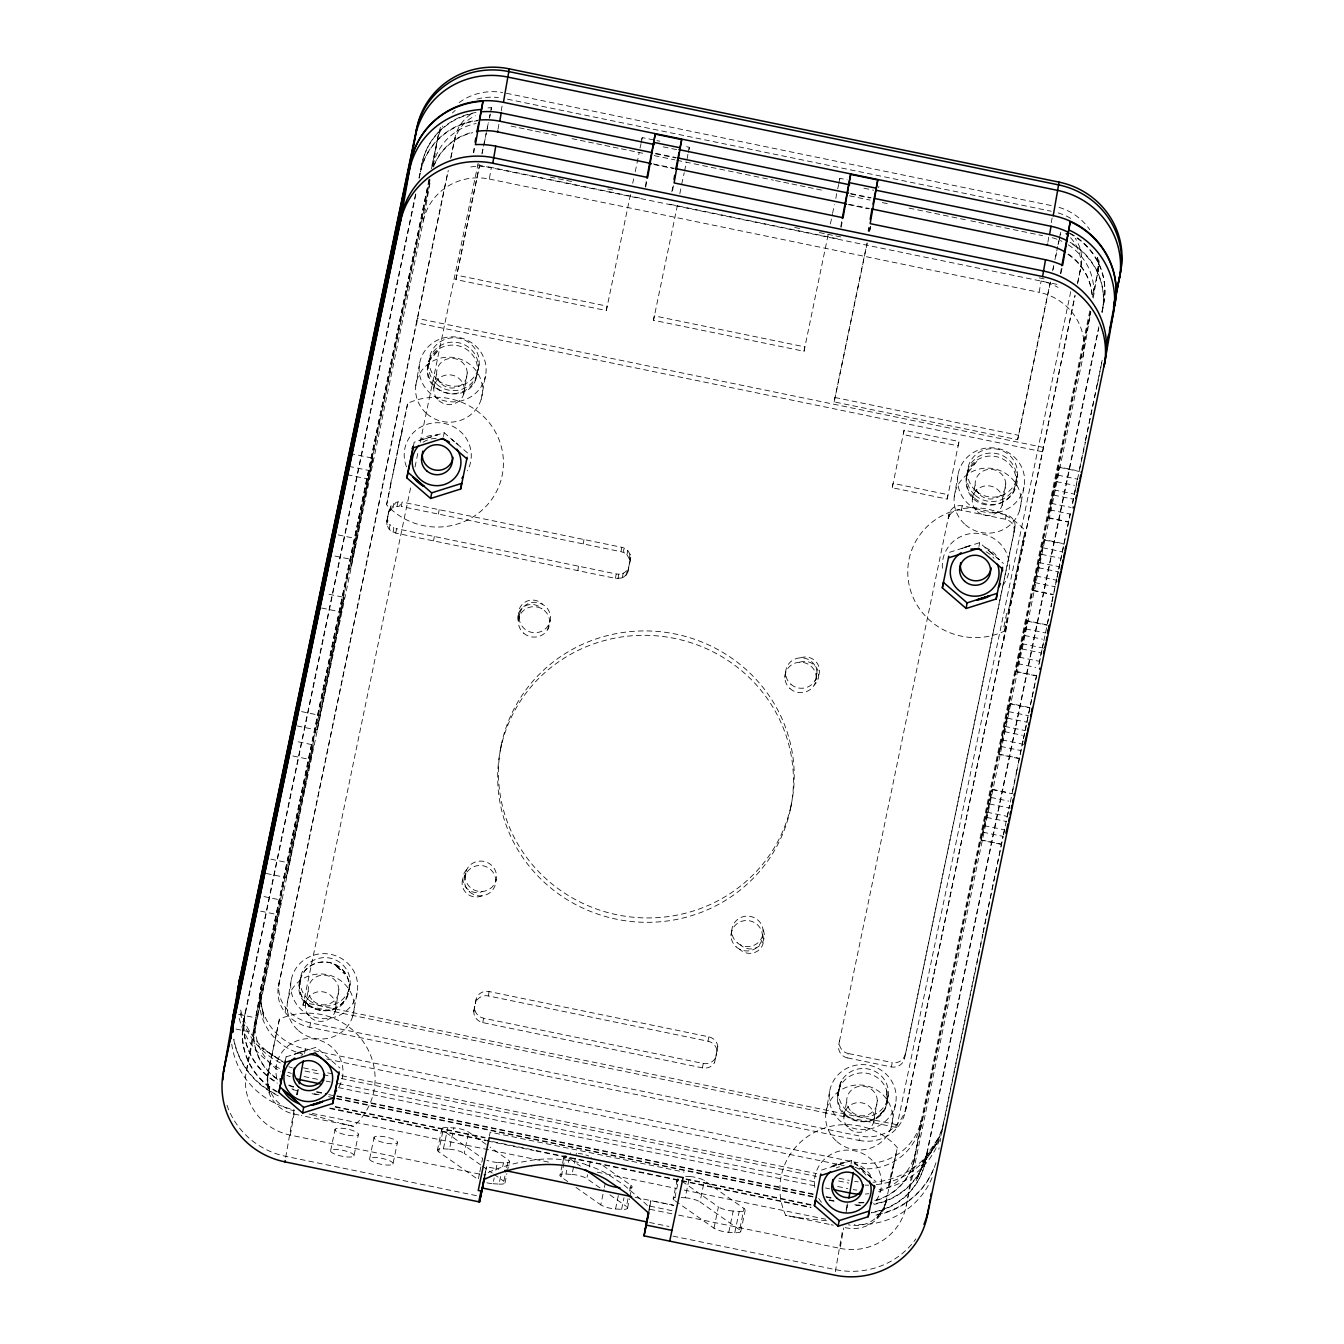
<?xml version="1.0" encoding="UTF-8"?>
<svg xmlns="http://www.w3.org/2000/svg" width="1344" height="1344" viewBox="0 0 1344 1344"><rect width="100%" height="100%" fill="white"/><g stroke="black" fill="none" stroke-linecap="round" stroke-linejoin="round"><path stroke-width="0.75" stroke-dasharray="5 3.75" d="M816.228 678.233L816.749 670.505M1001.28 844.385L981.137 840.235L992.326 789.247L991.654 792.842M1019.122 758.604L998.995 754.454L1004.489 727.591L1010.184 703.466L1030.31 707.683M1036.342 675.914L1016.215 671.765L1021.692 644.885L1027.404 620.777L1047.53 624.994M1037.316 569.722L1033.099 590.688L1044.288 539.616L1060.752 543.094M1052.436 497.078L1048.219 518.028L1059.408 466.973L1075.872 470.434M564.211 1155.487L563.791 1158.713L564.211 1155.874M677.443 1178.822L677.023 1182.048L677.426 1179.192M299.729 981.12C291.463 1012.738 343.879 1023.54 348.701 991.217M428.131 364.291C419.866 395.892 472.214 406.711 477.086 374.422A24.998 24.209 9.9 0 0 444.679 346.265A24.998 24.209 9.9 0 0 436.061 387.324A24.998 24.209 9.9 0 0 477.086 374.422M784.879 677.83L785.938 669.866M966.638 475.255C961.027 516.331 1019.844 513.962 1017.391 474.919L1016.618 479.304M731.035 935.827L732.11 928.183M519.456 614.326L518.381 621.802A14.011 13.574 9.9 0 1 541.951 608.798M1010.184 703.534L1009.512 707.062M1027.387 620.844L1026.715 624.355M838.538 1090.723C828.744 1126.709 887.208 1134.47 887.662 1097.611L886.603 1104.348L888.367 1094.738M335.21 1011.326L338.856 989.806M463.613 394.498L467.258 372.977M873.684 1122.274L877.33 1100.753M1002.12 505.462L1005.766 483.941M287.347 1002.691L291.362 979.39M415.733 385.862L419.765 362.561M762.233 938.179L762.871 934.517M825.821 1113.655L829.836 1090.354M954.24 496.826L958.272 473.542M277.183 1092.067A67.284 65.167 9.9 0 1 243.634 1021.658L245.162 1012.939A67.284 65.167 9.9 0 0 277.267 1082.558M479.388 1174.068L290.321 1135.109A56.062 54.314 9.9 0 1 246.473 1070.614L254.621 1023.91L430.298 179.878M429.038 179.642L261.509 984.446L254.705 1023.456A56.062 54.314 9.9 0 0 277.553 1079.014M236.04 1029.067L253.999 1032.763L281.131 900.11L261.156 895.994M253.999 1032.763L281.131 900.11M266.33 873.482L286.306 877.598L313.421 744.946L295.445 741.25M286.306 877.598L313.421 744.946M297.058 725.928L317.016 730.044L344.131 597.391L326.172 593.695M317.016 730.044L344.131 597.391M476.028 112.459A67.284 65.167 9.9 0 0 422.033 163.212L420.504 171.914A67.284 65.167 9.9 0 1 477.49 120.758M279.334 981.473A33.264 32.222 9.9 0 0 285.852 1007.933A42.118 40.79 9.9 0 0 310.531 1022.885L859.807 1136.066L859.034 1140.451L309.758 1027.27A42.118 40.79 9.9 0 1 285.079 1012.318A33.264 32.222 9.9 0 1 278.561 985.858L447.888 171.646M372.859 458.203L350.465 569.218L372.859 458.203L350.902 453.667M298.872 1115.05L294.034 1114.058A33.617 32.575 9.9 0 1 267.725 1075.368L268.296 1072.075M285.079 1012.318L285.852 1007.933M246.473 1070.614L423.343 220.886L430.483 180.029M432.835 166.505L438.379 134.702A56.062 54.314 9.9 0 1 441.319 125.227M286.104 1056.888L316.159 1047.262L339.914 1067.976M299.494 984.245L300.266 979.843M386.803 521.758L387.593 517.255M386.753 522.598L389.122 509.93M303.005 1005.194L303.492 1002.439L897.221 1124.794L896.734 1127.532L303.005 1005.194L411.23 484.798M621.398 578.021L615.703 578.407L395.724 533.081L390.415 530.376A10.315 9.996 9.9 0 1 389.256 529.217A10.315 9.996 9.9 0 1 388.332 527.873L387.089 524.966L387.542 518.935M451.046 157.214L454.944 137.777A39.295 38.052 9.9 0 1 470.383 114.626M389.995 510.569L390.768 506.184L392.532 504.319L391.81 508.654L388.802 512.786L390.768 506.184M389.256 529.217L390.029 524.815A10.315 9.996 9.9 0 1 389.105 523.488L387.862 520.582M393.07 507.78L393.826 503.395M397.085 506.335C398.294 494.794 403.654 507.696 397.135 506.335C393.96 509.006 393.338 501.85 397.807 501.95M393.07 532.174L393.826 527.789L391.289 526.092A10.315 9.996 9.9 0 1 390.029 524.815M285.701 1157.402L294.034 1109.674A78.49 76.037 9.9 0 1 231.756 1044.204M296.654 1094.638L297.494 1089.9M296.974 1094.923L297.78 1090.32A67.284 65.167 9.9 0 1 291.9 1088.842M290.321 1135.109L294.605 1110.782A30.24 7.678 11.8 0 1 295.798 1110.95M297.444 1094.234L298.469 1088.405M304.584 1053.394L305.357 1048.925A56.062 54.314 9.9 0 1 261.509 984.446M395.758 533.098L396.53 528.696L393.725 527.738M309.758 1027.27L310.531 1022.885M401.302 506.436L402.074 502.051L621.684 547.294M413.482 445.99L414.137 442.21L444.175 432.701L467.947 453.281M473.29 152.494L474.012 148.361M630.454 194.645L606.329 310.548L455.868 279.535L479.489 165.329M491.047 109.284L491.333 107.638A39.295 38.052 9.9 0 0 485.234 108.36M491.215 109.267L491.467 107.789L490.375 113.03M443.52 436.498L444.175 432.701M423.343 220.886A56.062 54.314 9.9 0 1 489.317 179.038L491.35 167.446L643.222 198.744M498.002 129.293L498.91 124.135M501.194 110.981L502.303 104.664M349.322 988.26L350.095 983.858M433.558 540.876L434.33 536.491M438.413 514.08L439.186 509.695M478.346 368.39L479.119 363.989M500.606 748.944L501.362 744.559M473.861 1011.158L476.146 999.432A10.433 10.097 9.9 0 1 480.866 992.914A11.39 11.038 9.9 0 1 489.098 991.553L708.775 1036.829A11.39 11.038 9.9 0 1 717.763 1045.968A2.873 2.789 9.9 0 1 717.746 1046.959L714.588 1062.6A11.34 10.987 9.9 0 1 702.475 1067.875L482.798 1022.599A11.222 10.87 9.9 0 1 473.794 1011.73A3.175 3.074 9.9 0 1 473.861 1011.158L474.029 1010.201M473.794 1011.73L474.617 1006.774A3.175 3.074 9.9 0 0 474.566 1007.345A11.222 10.87 9.9 0 0 483.554 1018.214L703.231 1063.474A11.34 10.987 9.9 0 0 715.344 1058.215M476.146 999.432L475.39 1003.834A10.399 10.08 9.9 0 1 480.094 997.298A11.39 11.038 9.9 0 1 488.342 995.938L708.019 1041.214A11.39 11.038 9.9 0 1 717.007 1050.353A2.873 2.789 9.9 0 1 716.99 1051.361L714.706 1062.281M606.329 310.548L607.102 306.146L456.641 275.15M482.798 1022.599L483.554 1018.214M488.342 995.938L489.098 991.553M641.861 139.49L642.197 137.575L653.99 139.994M577.802 570.595L578.558 566.21M645.389 186.346L646.464 180.146M583.212 543.917L583.985 539.532M484.294 1179.326L485.268 1173.816L491.635 1170.977A164.892 159.701 9.9 0 1 522.094 1161.955L532.762 1160.09A118.087 114.374 9.9 0 1 585.497 1164.391M485.453 1172.539L486.461 1166.71L498.708 1169.23M671.849 191.806L672.941 185.606M653.503 320.258L654.276 315.874L804.787 346.886L804.014 351.271L653.503 320.258L677.628 204.355M688.985 149.486L689.371 147.286L683.474 146.076M615.434 578.357L616.207 573.972L396.446 528.679M621.751 547.31L620.978 551.695L401.453 506.47M618.038 578.592L618.794 574.207L622.171 573.619M629.748 559.726L627.564 555.643A9.862 9.542 9.9 0 0 626.338 554.383C621.919 553.308 623.263 545.294 627.11 549.982A9.862 9.542 9.9 0 1 628.27 551.174L630.504 555.341M622.39 577.651L623.162 573.25M626.926 554.921L627.698 550.536M626.959 574.039L625.934 575.198L627.732 569.638M629.294 558.482L630.05 554.098M627.379 573.384L628.824 566.546M629.546 563.758L630.689 556.147M629.95 561.842L630.739 557.273M671.916 1213.8L649.387 1209.163L650.866 1200.662L673.394 1205.299M648.732 1213.212L649.69 1207.685L644.851 1203.031L623.969 1184.988L607.354 1173.95A105.89 102.564 9.9 0 0 598.718 1169.616L595.98 1168.44A130.099 126.017 9.9 0 0 588.017 1165.433L585.43 1164.576M839.63 179.676L839.866 178.315L847.174 179.81M840.806 226.615L841.882 220.416M702.475 1067.875L703.231 1063.474M708.019 1041.214L708.775 1036.829M716.99 1051.361L717.763 1045.968M1050.302 282.677L1017.626 439.69L834.154 401.873L867.098 242.894M868.14 231.134L868.829 227.203M878.64 187.723L878.875 186.346M790.541 808.685A148.025 143.371 9.9 0 0 598.399 642.314A148.025 143.371 9.9 0 0 547.781 885.444A148.025 143.371 9.9 0 0 790.541 808.685L791.314 804.3A148.025 143.371 9.9 0 0 599.155 637.93A148.025 143.371 9.9 0 0 548.554 881.059A148.025 143.371 9.9 0 0 791.314 804.3M892.265 487.754L893.021 483.353L947.94 494.676L947.167 499.061L892.265 487.754L904.092 430.198L959.011 441.504L958.238 445.889L903.319 434.582L904.092 430.198M847.442 1057.946A11.29 10.937 9.9 0 1 838.79 1044.859L839.496 1040.458A11.29 10.937 9.9 0 0 848.215 1053.562L847.459 1057.879L891.425 1066.951A11.256 10.903 9.9 0 0 904.512 1058.4M821.587 1170.053L851.642 1160.443L875.398 1181.141M949.032 514.198L948.276 518.582A11.206 10.853 9.9 0 1 961.464 510.216L1005.43 519.271A11.172 10.819 9.9 0 1 1014.098 532.14L904.579 1058.417L1014.888 527.755A11.172 10.819 9.9 0 0 1006.202 514.853L962.22 505.814A11.206 10.853 9.9 0 0 949.049 514.198L838.723 1044.842M949.57 552.317L979.625 542.69L1003.38 563.405M961.447 510.216L962.22 505.814M850.987 1164.223L851.642 1160.443M835.33 1271.726L842.822 1228.802M846.182 1209.516L847.006 1204.778M846.048 1212.322L847.577 1203.619M678.653 1215.127L840.118 1248.391L843.679 1227.962M847.241 1207.534L847.762 1204.61M854.801 1164.274L855.154 1162.224A56.062 54.314 9.9 0 0 921.144 1120.358L914.323 1159.368A56.062 54.314 9.9 0 1 874.81 1200.478M978.97 546.487L979.625 542.69M891.425 1066.951L892.198 1062.55L848.215 1053.494M840.118 1248.391A56.062 54.314 9.9 0 0 906.091 1206.542L1082.978 356.815A56.062 54.314 9.9 0 0 1039.13 292.32L1041.096 281.03A56.062 54.314 9.9 0 1 1058.03 287.414M1047.9 242.071L1048.79 236.914A56.062 54.314 9.9 0 1 1061.878 241.282M1051.277 222.701L1052.1 217.963M1017.626 439.69L1050.286 282.022M845.141 1227.626L846.266 1227.845A33.634 32.575 9.9 0 0 885.864 1202.746L886.351 1199.873A33.029 31.87 78.5 0 1 848.45 1224.787M1005.43 519.271L1006.202 514.886M859.068 1140.35A39.211 37.985 9.9 0 0 905.402 1111.37L1075.032 295.21M1014.132 532.157L1014.888 527.755M1060.433 273.655L1061.474 267.742M906.091 1206.542L914.239 1159.838L1090.774 311.674M1077.787 282.677L1080.912 267.019A39.816 38.573 9.9 0 0 1075.183 238.174M871.248 1212.842A67.284 65.167 9.9 0 0 925.226 1162.106L926.755 1153.387A67.284 65.167 9.9 0 1 874.406 1203.838M938.834 1149.338L939.103 1147.759M940.212 1141.442L940.766 1138.284M941.875 1131.967L942.497 1128.322M943.286 1123.87L949.956 1091.513M1082.978 356.815L1090.774 312.06M1093.226 298.032L1098.014 270.631A56.062 54.314 9.9 0 0 1099.106 260.77M1097.695 272.462L1098.014 270.631L1092.487 297.192M1070.076 233.251A67.284 65.167 9.9 0 1 1103.626 303.66L1102.097 312.362A67.284 65.167 9.9 0 0 1071.235 243.482M352.783 1016.165L357.067 992.93A33.55 32.491 9.9 0 0 313.522 955.231A33.55 32.491 9.9 0 0 302.064 1010.335A33.55 32.491 9.9 0 0 357.067 992.93M481.169 399.353L485.47 376.102A33.55 32.491 9.9 0 0 441.924 338.402A33.55 32.491 9.9 0 0 430.45 393.506A33.55 32.491 9.9 0 0 485.47 376.102M891.24 1127.129L895.541 1103.894A33.55 32.491 9.9 0 0 851.995 1066.195A33.55 32.491 9.9 0 0 840.521 1121.282A33.55 32.491 9.9 0 0 895.541 1103.894M1019.676 510.317L1023.977 487.082A33.55 32.491 9.9 0 0 980.431 449.366A33.55 32.491 9.9 0 0 968.957 504.47A33.55 32.491 9.9 0 0 1023.977 487.082M305.39 1005.178L308.23 990.242M433.793 388.349L436.632 373.414M843.864 1116.142L846.703 1101.19M972.3 499.313L975.139 484.378M441.89 1128.624L437.455 1149.893M504.991 1183.039L506.856 1173.598M627.53 1208.29L629.395 1198.848M740.746 1231.608L745.181 1210.356M485.268 1173.816L484.982 1175.21L483.857 1174.992M991.301 794.59L987.672 812.28M1009.159 708.809L1005.53 726.482M1026.379 626.102L1016.215 671.798M966.924 474.046L970.25 467.544L977.155 460.958L966.924 474.046L967.562 470.887M390.768 484.562L386.585 504.773A66.931 64.831 9.9 0 0 476.129 514.87A66.931 64.831 9.9 0 0 493.92 429.408A66.931 64.831 9.9 0 0 407.702 403.301L403.838 421.781M395.623 460.925L392.162 477.792M269.254 1067.455L268.262 1072.31A32.978 32.138 82.6 0 0 294.588 1110.833M268.834 1069.522L269.018 1068.598M397.018 454.171L397.706 450.862M394.918 464.318L397.454 452.088M1004.22 631.21L1025.153 530.678A66.931 64.831 9.9 0 0 935.29 519.809A66.931 64.831 9.9 0 0 917.414 605.657A66.931 64.831 9.9 0 0 1004.22 631.21L1005.413 625.43M1014.77 580.003L1008 612.931M415.615 193.99L245.078 1013.41A67.284 65.167 9.9 0 0 277.402 1083.146M418.958 178.046L422.033 163.212M243.634 1021.658L415.884 194.057M419.227 178.08L420.588 171.444A67.284 65.167 9.9 0 1 477.842 120.254M432.012 165.346L438.379 134.702M429.341 179.004L260.551 989.94A56.062 54.314 9.9 0 0 302.753 1054.049M431.474 168.79L437.422 140.196A56.062 54.314 9.9 0 1 442.596 126M430.03 179.777L256.133 1015.207A56.062 54.314 9.9 0 0 280.543 1071.79M450.643 158.474L454.944 137.777M278.561 985.858L448.308 170.386M399.034 444.528L398.378 447.619L407.551 404.09M267.725 1075.368L279.418 1019.189A66.931 64.831 9.9 0 1 363.653 1042.289A66.931 64.831 9.9 0 1 353.489 1126.306L301.308 1115.554M386.585 504.773L398.462 447.233M269.724 1065.204L270.144 1063.222M279.418 1019.189L276.881 1031.335M269.774 1064.986L271.891 1054.956M387.727 516.617L388.92 510.838M386.954 521.018L388.164 515.239M473.726 152.746L474.566 148.68M285.281 1060.786L286.121 1056.77M415.027 466.99L418.085 451.92M420.168 442.344L478.363 162.288M482.026 153.115L482.765 149.638M483.487 146.143L486.394 132.199M487.116 128.722L488.208 123.48M489.283 118.255L490.022 114.778M455.868 279.535L479.808 164.489M481.992 154.022L483.437 147.05M484.176 143.573L486.343 133.106M486.713 131.359L488.527 122.64M489.619 117.415L490.342 113.938M330.658 1150.582L335.076 1129.313M353.959 1155.89A11.978 2.974 11.8 0 0 337.781 1149.557A11.978 2.974 11.8 0 0 335.177 1154.261A11.978 2.974 11.8 0 0 353.959 1155.89L358.378 1134.622A11.978 2.974 11.8 0 0 342.199 1128.288A11.978 2.974 11.8 0 0 339.612 1132.992A11.978 2.974 11.8 0 0 358.378 1134.622M369.667 1158.629L374.102 1137.36M392.986 1163.938A11.978 2.974 11.8 0 0 376.807 1157.587A11.978 2.974 11.8 0 0 374.203 1162.308A11.978 2.974 11.8 0 0 392.986 1163.938L397.404 1142.669A11.978 2.974 11.8 0 0 381.226 1136.318A11.978 2.974 11.8 0 0 378.622 1141.039A11.978 2.974 11.8 0 0 397.404 1142.669M632.688 183.221L633.746 178.836M635.208 171.814L639.24 152.494M639.996 148.109L641.054 143.724M641.088 142.834L642.197 137.575M479.422 1173.799L478.229 1179.595L438.581 1151.707L443.016 1130.438A11.206 2.789 11.8 0 1 447.838 1127.549L453.869 1127.935A11.206 2.789 11.8 0 1 468.653 1132.068L488.477 1146.012M438.581 1151.707A11.206 2.789 11.8 0 1 443.402 1148.818L447.838 1127.549M645.641 187.152L647.657 177.475M443.402 1148.818L449.45 1149.204L453.869 1127.935M480.732 1164.946L464.218 1153.337L468.653 1132.068M672.504 190.663L674.117 182.935M679.829 193.822L681.324 185.926M681.694 184.162L684.214 172.754M684.583 170.99L686.398 162.221M687.137 158.71L687.91 154.308M688.262 152.561L689.371 147.286M479.825 1171.867L481.438 1164.122M481.841 1162.19L482.647 1158.326L443.016 1130.438M489.35 1136.167L490.19 1132.135L684.029 1172.069M484.462 1176.37L486.461 1166.71M486.83 1182.804A11.206 2.789 11.8 0 0 492.996 1183.728L494.206 1177.915M495.818 1170.187L497.431 1162.459L503.462 1162.829A11.206 2.789 11.8 0 0 508.284 1159.956L490.123 1147.171M492.996 1183.728L499.044 1184.098L500.657 1176.37M502.673 1166.71L503.462 1162.829M628.538 567.907L630.622 557.945M627.766 572.309L629.849 562.33M499.044 1184.098A11.206 2.789 11.8 0 0 503.866 1181.225L506.268 1169.616M506.671 1167.684L508.284 1159.956M507.226 1171.834L509.41 1161.77M562.195 1165.08L559.994 1175.143M562.565 1163.299L564.043 1156.21M567.739 1181.611L561.137 1176.958L565.555 1155.689L580.423 1166.155M561.137 1176.958A11.206 2.789 11.8 0 1 565.942 1174.068L566.748 1170.204M568.361 1162.476L570.377 1152.799M565.942 1174.068L571.99 1174.454L576.408 1153.186M599.978 1187.878L586.774 1178.587L587.58 1174.706M589.193 1166.978L591.192 1157.318M628.018 1198.73L626.405 1206.475A11.206 2.789 11.8 0 1 621.583 1209.348L615.552 1208.978A11.206 2.789 11.8 0 1 600.768 1204.846L603.994 1189.373M604.397 1187.441L605.186 1183.577M615.552 1208.978L618.358 1195.438M621.583 1209.348L624.002 1197.756M804.014 351.271L828.173 234.494M830.357 223.961L832.524 214.301M832.558 213.427L834.389 204.658M835.817 198.509L836.942 192.36M837.682 188.849L838.74 184.464M838.774 183.574L839.866 178.315M629.63 1191.002L630.84 1185.206L601.104 1164.29M629.765 1197.084L631.966 1187.021M841.058 227.422L843.074 217.745M648.866 1210.272L650.866 1200.662M649.387 1209.163L649.69 1207.685M868.56 231.37L869.366 227.506M869.45 231.588L870.626 225.943M834.154 401.873L867.115 243.516M869.87 230.328L870.643 226.548M677.258 1179.545L673.226 1198.478M679.308 1203.77L674.352 1200.293L678.77 1179.024M681.173 1197.538L685.205 1197.79L689.64 1176.521A11.206 2.789 11.8 0 1 704.407 1180.637L744.055 1208.525L739.62 1229.794A11.206 2.789 11.8 0 1 734.798 1232.683L728.767 1232.297A11.206 2.789 11.8 0 1 713.983 1228.181L680.954 1204.93M739.62 1229.794L699.989 1201.906L704.407 1180.637M713.983 1228.181L718.418 1206.912L680.434 1180.183M728.767 1232.297L733.186 1211.028L739.234 1211.414A11.206 2.789 11.8 0 0 744.055 1208.525M734.798 1232.683L739.234 1211.414M947.167 499.061L959.011 441.504M1052.621 270.816L1053.797 265.205M1054.956 259.594L1057.678 246.523M1058.064 244.642L1058.854 240.912M1059.24 239.047L1060.802 231.571M1053.024 269.59L1053.797 265.86M1055.746 256.519L1056.535 252.773M1058.467 243.432L1060.802 232.21M1060.954 273.37L1062.214 267.338M896.734 1127.532L1070.765 291.48M1015.543 576.358L1024.649 533.047M885.864 1202.746L896.431 1151.909M897.254 1148.028L897.338 1147.591A66.931 64.831 9.9 0 0 810.852 1134.403A66.931 64.831 9.9 0 0 785.719 1215.379L829.92 1224.485M895.894 1154.479L897.338 1147.591M1077.384 283.92L1080.912 267.019M905.302 1111.354L1075.049 295.831M1089.816 310.85L920.186 1125.852A56.062 54.314 9.9 0 1 859.169 1168.507M1090.505 311.657L915.768 1151.136A56.062 54.314 9.9 0 1 876.238 1192.246M1098.838 326.71L926.671 1153.858A67.284 65.167 9.9 0 1 874.138 1204.358M1101.912 311.875L1103.626 303.66M925.226 1162.106L1098.77 328.322M950.376 1089.463L975.895 966.907M976.752 962.825L982.699 934.231M983.119 932.182L1003.111 836.17M1003.531 834.137L1004.808 828.005M1005.228 825.972L1009.478 805.543M1012.452 791.246L1017.979 764.686M1018.416 762.636L1023.086 740.174M1023.506 738.125L1024.783 732.01M1025.22 729.96L1031.587 699.317M1032.024 697.284L1036.694 674.806M1038.828 664.591L1043.078 644.162M1047.329 623.75L1051.579 603.322M1051.999 601.272L1053.276 595.14M1054.133 591.058L1056.686 578.81M1057.106 576.761L1058.383 570.629M1058.803 568.596L1070.278 513.442M1072.411 503.227L1075.385 488.93M1076.242 484.848L1077.082 480.766M1079.635 468.502L1085.162 441.958M1085.582 439.908L1086.859 433.776M1087.296 431.743L1102.181 360.242M982.968 934.298L942.144 1130.388A78.49 76.037 9.9 0 1 879.161 1189.591M983.069 932.887L1003.044 836.875M1003.481 834.842L1004.758 828.71M1007.311 816.463L1009.747 805.61M1010.285 802.15L1016.551 772.918M1016.652 771.523L1018.248 764.753M1018.366 763.342L1023.036 740.88M1023.456 738.83L1024.733 732.715M1025.153 730.666L1036.644 675.511M1039.198 663.264L1043.448 642.835M1043.868 640.786L1045.145 634.654M1045.565 632.621L1051.831 603.389M1051.949 601.978L1056.619 579.516M1057.056 577.466L1058.333 571.334M1058.753 569.302L1060.03 563.17M1060.45 561.12L1070.227 514.147M1072.68 503.294L1075.334 489.636M1075.654 488.998L1077.031 481.471M1077.451 479.422L1085.431 442.025M1085.532 440.614L1097.023 385.459M1097.326 384.821L1102.114 360.948M398.866 445.284L400.26 438.648M270.228 1062.785L270.598 1061.071M276.528 1032.998L271.723 1055.746M893.995 1163.568L896.078 1153.606M889.577 1184.434L893.827 1164.358M1052.654 496.02L1059.391 467.006M1037.534 568.68L1044.271 539.65M399.806 440.798L402.629 427.493M1005.144 728.314L998.995 754.488M987.286 814.111L981.187 840.151M495.768 881.479L496.238 879.48A15.691 15.204 9.9 0 0 475.86 861.823A15.691 15.204 9.9 0 0 470.484 887.611A15.691 15.204 9.9 0 0 496.238 879.48M464.671 877.716L466.721 869.568A14.011 13.574 9.9 0 0 482.698 891.442M428.971 361.301L431.743 356.58L438.648 349.994L428.971 361.301L429.29 359.974M547.646 629.63L550.2 620.659A15.691 15.204 9.9 0 0 529.822 603.019A15.691 15.204 9.9 0 0 524.446 628.79A15.691 15.204 9.9 0 0 550.2 620.659M626.791 570.73L624.103 572.779A10.013 9.694 9.9 0 1 622.104 573.653M625.934 575.198L623.347 577.164A10.013 9.694 9.9 0 1 621.331 578.054M426.922 438.245L418.841 440.832A28.09 27.216 9.9 0 1 437.455 434.952L428.417 437.774M836.489 1165.332L830.273 1167.314A28.09 27.216 9.9 0 1 846.166 1162.291L838.337 1164.744M965.832 547.176L961.212 548.638A28.09 27.216 9.9 0 1 970.435 545.731L969.578 546M298.805 1052.873L294.151 1054.351A28.09 27.216 9.9 0 1 304.802 1050.974L299.813 1052.554M969.276 546.084L966.118 547.092M618.912 574.207L616.358 574.006M685.608 1176.269L689.64 1176.521M826.51 1220.755L806.148 1218.622M803.628 1218.302L799.579 1217.731A61.454 16.716 12 0 1 797.916 1217.597M797.866 1217.479L791.364 1216.404M790.49 1216.236L788.76 1215.934M787.013 1215.614L785.719 1215.379M506.386 93.274L1052.15 205.733M507.444 99.17L1051.193 211.226M656.93 140.616L659.887 141.221M663.18 146.849L677.443 149.789M863.94 188.21L873.634 190.21M655.687 153.35L676.2 157.584M850.567 193.519L871.097 197.736M655.637 153.838L675.998 158.021M850.87 194.057L870.257 198.055M511.14 126.118L517.222 127.378M519.238 127.798L525.319 129.041M527.352 129.461L533.417 130.721M535.45 131.124L541.514 132.384M543.547 132.804L549.629 134.047M551.645 134.467L557.726 135.727M572.04 138.667L578.206 139.944M580.272 140.364L586.438 141.641M588.487 142.061L594.653 143.338M596.702 143.758L602.868 145.018M604.918 145.454L611.083 146.714M613.15 147.134L619.315 148.411M621.365 148.831L627.53 150.108M629.58 150.528L635.746 151.805M637.812 152.225L643.978 153.502M654.242 155.618L674.789 159.852M676.855 160.272L773.438 180.163M775.488 180.6L781.654 181.86M783.703 182.28L789.869 183.557M791.918 183.977L798.084 185.254M800.15 185.674L806.316 186.95M808.366 187.37L814.531 188.647M816.581 189.067L822.746 190.327M849.458 195.838L870.022 200.071M882.336 202.608L888.502 203.885M909.065 208.118L968.654 220.399M970.704 220.819L976.87 222.096M978.919 222.516L1042.625 235.637M653.201 163.934L673.411 168.101M849.274 204.338L869.484 208.505M654.31 164.64L674.167 168.739M848.165 204.59L868.526 208.79M550.267 177.106L556.433 178.366M558.482 178.786L564.648 180.062M566.714 180.482L572.863 181.759M607.79 188.95L613.956 190.226M794.758 227.472L800.906 228.749M819.403 232.562L825.569 233.822M827.618 234.242L833.784 235.519M835.834 235.939L841.999 237.216M1039.231 277.855L1045.397 279.115M669.698 204.204L838.639 239.014M477.893 165.026L1059.29 284.827M489.317 179.038L1039.13 292.32M834.926 397.488L1018.382 435.288M1059.307 467.342L1079.282 471.458M1057.812 475.121L1077.787 479.237M1056.485 481.656L1074.461 485.369M1053.982 489.905L1073.94 494.021M1053.646 495.113L1073.621 499.212M1051.142 503.345L1071.118 507.461M1049.815 509.88L1069.774 513.996M1048.32 517.658L1068.278 521.774M1048.219 517.961L1068.362 522.11M1044.187 539.986L1064.162 544.102M1042.692 547.764L1062.667 551.88M1041.365 554.316L1059.341 558.012M1038.862 562.548L1058.82 566.664M1038.526 567.756L1058.501 571.872M1036.022 575.988L1055.981 580.104M1034.678 582.54L1054.654 586.656M1033.2 590.318L1053.158 594.434M1033.099 590.604L1053.226 594.754M348.684 466.318L370.658 470.837M347.222 474.718L369.197 479.237M1027.303 621.146L1047.262 625.262M1025.808 628.925L1045.766 633.024M1024.464 635.46L1042.44 639.156M1021.961 643.692L1043.935 648.228M1021.642 648.9L1041.6 653.016M1019.122 657.149L1039.097 661.265M1017.794 663.684L1035.77 667.397M1016.299 671.462L1036.274 675.578M338.15 534.912L356.126 538.608L352.447 559.658L334.471 555.946M1010.083 703.836L1030.058 707.952M1008.588 711.614L1028.563 715.73M1007.261 718.15L1027.219 722.266M1004.741 726.398L1024.716 730.514M1004.422 731.606L1022.398 735.302M1001.918 739.838L1023.876 744.374M1000.574 746.374L1020.55 750.49M321.602 608.009L341.561 612.125M999.096 754.152L1019.054 758.268M992.326 789.331L1008.79 792.725M992.225 789.617L1012.2 793.733M990.73 797.395L1008.706 801.108M989.402 803.947L1009.378 808.046M986.899 812.179L1006.858 816.295M986.563 817.387L1006.538 821.503M984.06 825.636L1004.018 829.735M982.733 832.171L1002.691 836.287M981.238 839.95L1001.196 844.066M301.61 711.614L319.586 715.31M292.874 755.983L310.85 759.679M270.9 859.169L288.876 862.865M260.585 911.131L278.561 914.844M238.61 1014.334L256.586 1018.03M305.357 1048.925L855.154 1162.224M326.626 1059.005L844.099 1165.634M303.425 1067.858L319.603 1071.202M327.684 1072.865L335.765 1074.528M341.83 1075.771L816.85 1173.665M839.076 1178.234L849.19 1180.318M304.97 1071.034L321.149 1074.36M323.165 1074.78L329.23 1076.023M341.359 1078.526L816.362 1176.403M838.606 1180.99L848.702 1183.073M304.013 1076.527L324.223 1080.677M326.239 1081.097L330.288 1081.937M338.369 1083.6L815.405 1181.897M837.648 1186.483L847.745 1188.566M338.386 1087.598L815.422 1185.912M825.535 1187.995L829.567 1188.818M316.747 1091.681L326.844 1093.764M336.958 1095.847L813.994 1194.144M826.106 1196.647L834.204 1198.31M316.663 1092.151L326.76 1094.234M328.793 1094.654L332.825 1095.478M336.874 1096.318L813.91 1194.614M826.039 1197.118L834.12 1198.781M314.177 1093.714L320.342 1094.974M328.541 1096.67L334.706 1097.93M336.756 1098.35L816.799 1197.286M829.114 1199.822L837.312 1201.502M312.043 1093.747L320.258 1095.444M336.672 1098.821L816.715 1197.739M829.03 1200.276L837.228 1201.973M335.311 1106.599L485.066 1137.461M686.112 1178.89L811.255 1204.678M335.227 1107.07L484.982 1137.931M686.028 1179.36L811.171 1205.148M329.918 1108.044L534.072 1150.111M536.105 1150.531L568.445 1157.184M570.461 1157.604L679.61 1180.099M681.626 1180.519L811.003 1207.181M329.834 1108.514L485.486 1140.586M487.502 1141.006L533.988 1150.582M536.021 1151.002L679.526 1180.57M681.542 1180.99L810.919 1207.634M312.228 1113.42L550.754 1162.56M597.24 1172.153L676.066 1188.398M684.146 1190.062L825.653 1219.21M831.163 1224.737L833.246 1225.174M635.141 1197.353L673.915 1205.333M649.908 1206.139L674.486 1211.213M649.522 1222.486L668.993 1226.45M476.498 1195.656L285.886 1156.378A78.49 76.037 9.9 0 1 225.977 1102.046M673.008 1236.144L835.682 1269.66A78.49 76.037 9.9 0 0 915.869 1238.933M353.489 1126.306L352.632 1126.121M622.238 547.411L624.053 548.033M621.466 551.813L623.381 552.468M351.775 1125.919L350.498 1125.617M348.802 1125.23L347.945 1125.029M347.088 1124.827L337.445 1122.358M333.362 1121.215L327.734 1119.552M311.959 1114.68L326.945 1119.3M285.785 1063.658L261.626 1048.018L282.274 1061.357M609.89 1194.85L626.405 1206.475M575.988 1187.424L600.768 1204.846M482.395 1166.105L492.307 1173.077M493.954 1174.253L503.866 1181.225M991.637 553.19L985.001 547.495A28.09 27.216 9.9 0 1 999.23 559.81L992.426 553.896M454.138 441.47L451.819 439.471A28.09 27.216 9.9 0 1 457.968 444.797L455.666 442.798M863.755 1170.994L855.17 1163.635A28.09 27.216 9.9 0 1 872.273 1178.436L863.957 1171.178M387.072 524.916L386.786 523.32M1097.544 257.762L1098.636 263.508L1097.376 274.294L1098.636 263.508L1097.611 257.695M856.75 1190.095A78.49 76.037 9.9 0 1 853.238 1189.608M933.626 1168.944A78.49 76.037 9.9 0 1 874.742 1214.858M274.999 1093.73A78.49 76.037 9.9 0 1 233.873 1039.198M291.379 1073.419A78.49 76.037 9.9 0 1 287.935 1072.226M279.418 1068.446A78.49 76.037 9.9 0 1 238.644 1015.795M433.02 165.48A56.062 54.314 9.9 0 1 476.162 123.514M452.441 112.946A56.062 54.314 9.9 0 1 455.23 110.41M476.952 99.086A56.062 54.314 9.9 0 1 498.422 97.541M290.186 1076.746A56.062 54.314 9.9 0 1 286.91 1075.318M868.963 1193.69A56.062 54.314 9.9 0 1 865.318 1194.043M1058.098 212.873A56.062 54.314 9.9 0 1 1071.084 218.568M1097.561 257.51A56.062 54.314 9.9 0 1 1097.057 276.125M1068.228 244.81A56.062 54.314 9.9 0 1 1093.411 296.57M434.498 164.237A56.062 54.314 9.9 0 1 471.106 132.602M293.664 1086.708A56.062 54.314 9.9 0 1 288.742 1084.994M863.89 1202.292A56.062 54.314 9.9 0 1 858.53 1202.393M1068.346 254.083A56.062 54.314 9.9 0 1 1092.302 298.032M277.267 1091.597A67.284 65.167 9.9 0 1 243.718 1021.188M925.31 1161.636A67.284 65.167 9.9 0 1 871.315 1212.372M1070.076 242.29A67.284 65.167 9.9 0 1 1102.181 311.909M859.79 1205.03A67.284 65.167 9.9 0 1 853.541 1204.577M942.329 1128.221A78.49 76.037 9.9 0 1 876.305 1184.618M868.728 1185.139A78.49 76.037 9.9 0 1 864.982 1185.122M943.589 1122.139A78.49 76.037 9.9 0 1 872.962 1182.233M858.178 1181.863A78.49 76.037 9.9 0 1 854.683 1181.376M292.337 1067.926A78.49 76.037 9.9 0 1 288.893 1066.733M280.375 1062.97A78.49 76.037 9.9 0 1 239.618 1010.302M280.846 1060.214A78.49 76.037 9.9 0 1 240.089 1007.563M459.144 102.581A56.062 54.314 9.9 0 1 502.706 92.534M1059.055 207.379A56.062 54.314 9.9 0 1 1089.749 229.723M935.945 1162.745A78.49 76.037 9.9 0 1 874.658 1215.329M278.292 1095.83A78.49 76.037 9.9 0 1 233.789 1039.668M932.114 1177.646A78.49 76.037 9.9 0 1 854.448 1224.434M421.949 163.682A67.284 65.167 9.9 0 1 475.726 112.963M297.696 1090.79A67.284 65.167 9.9 0 1 292.807 1089.598M860.815 1205.518A67.284 65.167 9.9 0 1 852.449 1204.93M1069.488 233.436A67.284 65.167 9.9 0 1 1103.542 304.13M942.43 568.277A33.583 32.525 9.9 0 1 984.799 534.542A33.583 32.525 9.9 0 1 1003.01 585.194M1003.884 626.842A83.933 1.915 -78.3 0 1 1007.294 610.26M1006.656 627.278A93.072 2.822 -78.5 0 1 1003.598 641.726M986.026 551.762A24.394 23.638 9.9 0 1 993.955 558.298M814.834 1187.424A33.583 32.525 9.9 0 1 856.918 1151.371A33.583 32.525 9.9 0 1 873.65 1203.854M821.419 1202.275A33.583 32.525 9.9 0 1 818.765 1198.378M888.334 1186.45A41.882 1.058 -78.9 0 1 893.189 1165.55M836.321 1167.919A24.394 23.638 9.9 0 1 839.563 1166.726M854.952 1167.197A24.394 23.638 9.9 0 1 867.082 1176.521M470.753 166.958A56.062 54.314 9.9 0 1 491.35 167.446M293.58 1087.178A56.062 54.314 9.9 0 1 288.658 1085.448M277.486 1079.467A56.062 54.314 9.9 0 1 254.621 1023.91M914.239 1159.838A56.062 54.314 9.9 0 1 874.726 1200.948M863.806 1202.762A56.062 54.314 9.9 0 1 858.446 1202.863M406.493 466.788A33.583 32.525 9.9 0 1 439.622 422.789A33.583 32.525 9.9 0 1 467.426 470.753M391.457 479.707A106.058 1.226 -78.3 0 1 390.331 485.15M402.125 431.357A106.058 1.68 -78.7 0 1 400.814 437.489M423.074 442.193A24.394 23.638 9.9 0 1 436.195 438.379M276.78 1078.224A33.583 32.525 9.9 0 1 313.706 1038.929A33.583 32.525 9.9 0 1 339.142 1086.641M275.453 1037.417A64.831 0.974 -77.7 0 1 275.839 1035.586M308.969 1113.958A38.388 9.475 11.8 0 1 311.758 1114.764M301.039 1055.258A24.394 23.638 9.9 0 1 302.719 1054.822M1067.892 254.302A56.062 54.314 9.9 0 1 1091.983 294.336M433.524 167.026A56.062 54.314 9.9 0 1 472.752 132.636M685.205 1197.79A11.206 2.789 11.8 0 1 699.989 1201.906M674.352 1200.293A11.206 2.789 11.8 0 1 675.226 1197.504M733.186 1211.028A11.206 2.789 11.8 0 1 718.418 1206.912M571.99 1174.454A11.206 2.789 11.8 0 1 586.774 1178.587M630.84 1185.206A11.206 2.789 11.8 0 1 626.875 1188.13M578.29 1153.354A11.206 2.789 11.8 0 1 582.59 1154.093M585.866 1154.966A11.206 2.789 11.8 0 1 588.672 1155.974M449.45 1149.204A11.206 2.789 11.8 0 1 464.218 1153.337M497.431 1162.459A11.206 2.789 11.8 0 1 486.965 1160.342M454.171 142.162A39.295 38.052 9.9 0 1 475.322 115.735M1070.58 237.72A39.816 38.573 9.9 0 1 1080.139 271.404M906.175 1106.986A39.211 37.985 9.9 0 1 859.824 1135.966M905.268 1053.998A11.256 10.903 9.9 0 1 892.181 1062.634M763.073 929.796A14.011 13.574 9.9 0 1 740.477 944.882M762.3 934.181A14.011 13.574 9.9 0 1 739.704 949.284M800.486 657.838A14.011 13.574 9.9 0 1 814.985 680.669M799.714 662.222A14.011 13.574 9.9 0 1 814.212 685.054M519.137 617.417A14.011 13.574 9.9 0 1 542.707 604.414M481.942 895.826A14.011 13.574 9.9 0 1 465.948 873.953M886.99 1093.68L886.973 1103.122L886.738 1090.841L886.99 1093.68M1014.334 526.831L1014.25 531.418L1014.334 526.831M267.742 1075.57L267.305 1080.29L269.808 1092.941L267.305 1080.29L268.078 1073.335L267.742 1075.57M838.068 1093.042L837.732 1095.847L841.31 1081.298L838.068 1093.042M417.346 318.394L416.59 322.778L1042.591 451.786L1043.364 447.401L417.346 318.394M886.183 1200.83L884.167 1207.5L876.809 1218.084L884.167 1207.5L886.183 1200.83M925.949 1157.99L915.852 1181.359L925.949 1157.99M926.033 1157.52L916.507 1180.049L926.033 1157.52M948.898 516.566L948.394 517.843L950.141 513.593L948.898 516.566M939.238 1136.806L932.484 1148.431L922.337 1161.67L939.238 1136.806M938.515 1140.922L921.614 1165.786L938.515 1140.922M883.646 1110.514L876.322 1118.376L883.646 1110.514M337.966 967.176L333.866 963.917L344.82 973.946L337.966 967.176M263.928 1018.13L259.93 997.046L263.928 1018.13M845.914 1114.898A24.998 24.209 9.9 0 0 887.107 1102.5A24.998 24.209 9.9 0 0 855.053 1073.957A24.998 24.209 9.9 0 0 845.914 1114.898M851.894 1112.026A15.338 14.851 9.9 0 0 877.044 1104.062A15.338 14.851 9.9 0 0 857.136 1086.826A15.338 14.851 9.9 0 0 851.894 1112.026M849.005 1128.506A15.338 14.851 9.9 0 0 874.154 1120.543A15.338 14.851 9.9 0 0 854.246 1103.306A15.338 14.851 9.9 0 0 849.005 1128.506M836.976 1141.61A33.55 32.491 9.9 0 0 891.996 1124.222A33.55 32.491 9.9 0 0 848.45 1086.523A33.55 32.491 9.9 0 0 836.976 1141.61M974.618 498.322A24.998 24.209 9.9 0 0 1015.61 485.335A24.998 24.209 9.9 0 0 983.136 457.246A24.998 24.209 9.9 0 0 974.618 498.322M975.408 495.482A24.998 24.209 9.9 0 0 1016.249 482.076A24.998 24.209 9.9 0 0 983.472 454.322A24.998 24.209 9.9 0 0 975.408 495.482M980.314 495.197A15.338 14.851 9.9 0 0 1005.463 487.25A15.338 14.851 9.9 0 0 985.555 470.014A15.338 14.851 9.9 0 0 980.314 495.197M977.441 511.678A15.338 14.851 9.9 0 0 1002.59 503.731A15.338 14.851 9.9 0 0 982.682 486.494A15.338 14.851 9.9 0 0 977.441 511.678M965.412 524.798A33.55 32.491 9.9 0 0 1020.432 507.41A33.55 32.491 9.9 0 0 976.886 469.694A33.55 32.491 9.9 0 0 965.412 524.798M437.035 384.485A24.998 24.209 9.9 0 0 477.96 371.28A24.998 24.209 9.9 0 0 445.334 343.358A24.998 24.209 9.9 0 0 437.035 384.485M441.806 384.233A15.338 14.851 9.9 0 0 466.956 376.286A15.338 14.851 9.9 0 0 447.048 359.05A15.338 14.851 9.9 0 0 441.806 384.233M438.934 400.714A15.338 14.851 9.9 0 0 464.083 392.767A15.338 14.851 9.9 0 0 444.175 375.53A15.338 14.851 9.9 0 0 438.934 400.714M426.905 413.834A33.55 32.491 9.9 0 0 481.925 396.446A33.55 32.491 9.9 0 0 438.379 358.73A33.55 32.491 9.9 0 0 426.905 413.834M307.877 1004.321A24.998 24.209 9.9 0 0 348.751 990.998A24.998 24.209 9.9 0 0 316.042 963.178A24.998 24.209 9.9 0 0 307.877 1004.321M308.33 1004.623A24.998 24.209 9.9 0 0 349.003 990.746A24.998 24.209 9.9 0 0 315.89 963.379A24.998 24.209 9.9 0 0 308.33 1004.623M313.421 1001.062A15.338 14.851 9.9 0 0 338.57 993.115A15.338 14.851 9.9 0 0 318.662 975.878A15.338 14.851 9.9 0 0 313.421 1001.062M310.548 1017.542A15.338 14.851 9.9 0 0 335.698 1009.596A15.338 14.851 9.9 0 0 315.79 992.359A15.338 14.851 9.9 0 0 310.548 1017.542M298.502 1030.663A33.55 32.491 9.9 0 0 353.522 1013.258A33.55 32.491 9.9 0 0 309.977 975.559A33.55 32.491 9.9 0 0 298.502 1030.663M847.375 1111.118A24.998 24.209 9.9 0 0 888.048 1097.225A24.998 24.209 9.9 0 0 854.935 1069.858A24.998 24.209 9.9 0 0 847.375 1111.118M976.399 491.282A24.998 24.209 9.9 0 0 1017.072 477.389A24.998 24.209 9.9 0 0 983.959 450.022A24.998 24.209 9.9 0 0 976.399 491.282M438.127 380.369A24.998 24.209 9.9 0 0 478.8 366.475A24.998 24.209 9.9 0 0 445.687 339.108A24.998 24.209 9.9 0 0 438.127 380.369M309.103 1000.238A24.998 24.209 9.9 0 0 349.776 986.345A24.998 24.209 9.9 0 0 316.663 958.978A24.998 24.209 9.9 0 0 309.103 1000.238M737.335 942.85A15.691 15.204 9.9 0 0 762.922 934.231A15.691 15.204 9.9 0 0 742.207 916.961A15.691 15.204 9.9 0 0 737.335 942.85M736.126 946.848A15.691 15.204 9.9 0 0 762.031 939.187A15.691 15.204 9.9 0 0 742.006 921.178A15.691 15.204 9.9 0 0 736.126 946.848M790.944 684.348A15.691 15.204 9.9 0 0 816.698 676.217A15.691 15.204 9.9 0 0 796.32 658.56A15.691 15.204 9.9 0 0 790.944 684.348M789.919 688.498A15.691 15.204 9.9 0 0 815.858 680.938A15.691 15.204 9.9 0 0 795.883 662.844A15.691 15.204 9.9 0 0 789.919 688.498M523.757 633.259A15.691 15.204 9.9 0 0 549.461 624.943A15.691 15.204 9.9 0 0 528.948 607.438A15.691 15.204 9.9 0 0 523.757 633.259M469.627 891.912A15.691 15.204 9.9 0 0 495.449 883.982A15.691 15.204 9.9 0 0 475.222 866.174A15.691 15.204 9.9 0 0 469.627 891.912"/><path stroke-width="1.5" d="M1032.108 708.238L1031.47 711.581M490.661 1176.487L484.294 1179.326L479.59 1201.973L284.928 1161.871A78.49 76.037 9.9 0 1 223.541 1071.588L234.091 1011.158L411.046 160.944L416.892 127.428A78.49 76.037 9.9 0 1 509.275 68.846L1059.072 182.129A78.49 76.037 9.9 0 1 1120.459 272.412L1109.422 330.91M330.49 555.122L334.152 534.089M223.541 1071.588L400.411 221.861L410.962 161.414A78.49 76.037 9.9 0 1 482.983 101.254L475.406 144.614A78.49 76.037 9.9 0 1 495.768 146.177L647.657 177.475L655.217 134.114L681.694 139.574L674.117 182.935L843.074 217.745L850.634 174.384L877.783 179.978L870.173 223.642L1045.514 259.762A78.49 76.037 9.9 0 1 1062.634 265.339L1070.244 221.676A78.49 76.037 9.9 0 1 1114.529 306.398L1103.978 366.828A78.49 76.037 9.9 0 0 1042.591 276.545L1045.514 259.762M278.88 1092.47L285.146 1062.382L315.168 1052.89L338.957 1073.47L332.69 1103.558L302.652 1113.05L278.88 1092.47L285.281 1060.786M284.928 1161.871L285.163 1160.494M299.258 1083.818L303.29 1060.735M467.124 457.296L460.706 488.998L430.668 498.49L406.896 477.91L407.854 472.416M302.652 1113.05L303.643 1107.439L279.854 1086.842M475.087 142.162L475.81 138.029M479.237 120.574L482.983 101.254M430.668 498.49L431.659 492.862L407.87 472.282L413.297 446.208M476.566 131.426A56.062 54.314 9.9 0 1 497.549 131.863L497.734 130.838M481.118 119.952A67.284 65.167 9.9 0 1 499.766 121.229L501.211 112.98L654.41 144.547M400.411 221.861A78.49 76.037 9.9 0 1 492.794 163.262L495.768 146.177M411.046 160.944A78.49 76.037 9.9 0 1 503.429 102.346L509.275 68.846M332.69 1103.558L339.091 1071.857M460.706 488.998L461.698 483.37L431.659 492.862M646.834 178.08L655.217 134.114M479.59 1201.973L484.058 1178.318M674.016 179.407L674.738 175.274M679.106 152.258L675.814 169.075M222.97 1079.904A78.49 76.037 9.9 0 1 224.498 1066.094L401.386 216.367A78.49 76.037 9.9 0 1 493.752 157.769L1043.549 271.051A78.49 76.037 9.9 0 1 1104.936 361.334L927.108 1216.572A78.49 76.037 9.9 0 1 834.725 1275.154L644.028 1235.842L648.463 1212.204M842.251 218.35L850.634 174.384M870.206 219.324L871.92 209.496M814.38 1205.635L815.354 1200.024L839.126 1220.604L869.165 1211.095L868.19 1216.723L838.152 1226.215L814.38 1205.635L820.781 1173.95M942.346 587.899L943.337 582.271L967.109 602.868L997.147 593.359L996.173 598.987L966.134 608.479L942.346 587.899L948.763 556.198M838.152 1226.215L839.126 1220.604M848.887 1198.142L853.373 1172.455M966.134 608.479L967.109 602.868M1065.238 252.084A56.062 54.314 9.9 0 0 1047.362 245.162L1047.53 244.121M1067.186 240.727A67.284 65.167 9.9 0 0 1049.563 234.528L1051.008 226.279L876.338 190.294M1114.613 305.928A78.49 76.037 9.9 0 0 1053.226 215.645L1059.072 182.129M1061.81 265.776L1070.244 221.676M927.108 1216.572L927.948 1211.75M929.074 1205.232L928.066 1211.078A78.49 76.037 9.9 0 1 923.966 1224.35M929.594 1202.309L930.098 1199.402M930.602 1196.479L931.123 1193.556M1081.214 472.45L1081.282 471.862M1014.031 795.245L1014.199 794.153M1048.975 627.396L1049.362 625.296L1047.48 633.192M1065.876 546.235L1065.036 550.402M1048.522 629.731L1047.766 633.444M1080.71 475.087L1079.971 478.699M1013.275 799.109L1012.704 801.931M1039.567 669.161L1039.752 668.22M1011.36 808.466L1012.032 805.19M1030.562 716.134L1030.932 714.252M1047.11 636.72L1046.237 640.954M1063.658 557.206L1064.666 552.3M1078.442 486.192L1079.45 481.286M1028.815 724.651L1029.218 722.686M1073.1 507.881L1073.302 506.906M1063.138 559.793L1062.482 562.934M1078.039 488.158L1077.149 492.458M1010.738 811.49L1010.066 814.733M1045.817 643.02L1044.926 647.304M416.892 127.428L239.551 979.91A78.49 76.037 9.9 0 0 238.241 1001.011M476.885 131.83L478.85 122.438M406.896 477.91L413.162 447.821L443.201 438.329L466.973 458.909M679.476 150.209L681.694 139.574M478.766 1201.788L481.001 1191.002M480.547 1196.479L484.579 1177.159M644.986 1230.331L648.581 1213.01M644.028 1235.842L648.732 1213.212L626.791 1193.472L606.379 1179.461A105.89 102.564 9.9 0 0 597.744 1175.126L595.006 1173.95A130.099 126.017 9.9 0 0 587.059 1170.943L584.472 1170.103M877.783 179.978L873.029 204.17M669.715 1241.134L683.071 1177.562M996.173 598.987L1002.574 567.286M868.19 1216.723L874.49 1185.576A28.09 27.216 9.9 0 1 874.742 1187.71M1113.655 305.088L1115.352 296.923M1116.209 292.841L1120.459 272.412M1113.487 307.205L1119.972 275.15A78.49 76.037 9.9 0 0 1058.585 184.884L508.788 71.585A78.49 76.037 9.9 0 0 416.422 130.183M1106.868 343.157L1108.649 334.522M1106.717 345.274L1113.084 314.63A78.49 76.037 9.9 0 0 1068.816 229.925M1062.029 565.102L1061.038 569.789M1028.16 727.877L1027.505 731.018M1076.527 495.466L1075.889 498.439M1009.445 817.757L1008.689 821.218M1044.322 650.143L1043.599 653.436M1027.102 732.85L1024.615 743.652M1060.567 571.99L1058.266 581.683M1005.866 833.196L1008.084 823.788M983.741 597.71L989.688 595.846A28.09 27.216 9.9 0 1 977.004 599.861L982.548 598.08M317.352 1103.206L322.762 1101.509L311.22 1105.154L315.907 1103.659M948.612 557.81L978.65 548.318L1002.422 568.898M977.004 599.861L989.688 595.846M303.643 1107.439L333.665 1097.93M820.63 1175.563L850.668 1166.054L874.44 1186.634M531.804 1165.601L521.119 1167.398A164.892 159.701 9.9 0 0 490.627 1176.42M671.95 1230.382L646.262 1225.09M503.429 102.346L1053.226 215.645M653.772 142.363L680.249 147.806M849.19 182.633L876.355 188.227M679.056 149.638L849.626 184.783M499.766 121.229L651.588 152.51M678.25 158.004L848.518 193.099M875.196 198.593L1049.563 234.528M497.549 131.863L651.185 163.514M675.427 168.521L845.225 203.498M871.5 208.925L1047.362 245.162M649.354 163.632L651 163.968M844.771 203.902L846.468 204.238M492.794 163.262L1042.591 276.545M320.191 1083.852L299.981 1079.686A56.062 54.314 9.9 0 1 296.722 1078.913M833.616 1189.658L849.794 1192.985A56.062 54.314 9.9 0 0 859.958 1194.161M683.071 1177.579L489.233 1137.629L478.246 1190.465L481.841 1191.204M504.84 1170.49L631.646 1196.63M482.042 1187.978L646.464 1221.864M585.379 1169.633L605.186 1183.577A11.206 2.789 11.8 0 0 619.97 1187.71M418.942 481.992L423.982 486.377L413.213 477.053L417.598 480.833M290.27 1095.948L283.046 1089.749A28.09 27.216 9.9 0 0 299.174 1103.726L291.295 1096.838M1119.014 280.644A78.49 76.037 9.9 0 0 1057.627 190.378L507.83 77.078A78.49 76.037 9.9 0 0 415.464 135.677L238.594 985.404A78.49 76.037 9.9 0 0 237.166 1004.69M232.882 1031.772A78.49 76.037 9.9 0 1 234.175 1010.688L240.022 977.172A78.49 76.037 9.9 0 0 238.51 994.627M482.563 111.72A67.284 65.167 9.9 0 1 501.211 112.98M1051.008 226.279A67.284 65.167 9.9 0 1 1068.631 232.478M232.798 1032.242A78.49 76.037 9.9 0 1 234.091 1011.158M231.235 1038.66A78.49 76.037 9.9 0 1 232.646 1019.39L409.534 169.663A78.49 76.037 9.9 0 1 481.538 109.502M991.183 567.874A15.49 15.002 9.9 0 1 973.325 580.591A15.49 15.002 9.9 0 1 960.674 562.682M997.366 564.194A24.394 23.638 9.9 0 1 985.135 594.031A24.394 23.638 9.9 0 1 953.45 584.002A24.394 23.638 9.9 0 1 961.178 552.72M970.822 549.175A24.394 23.638 9.9 0 1 981.17 549.847M1000.474 583.598A28.09 27.216 9.9 0 1 998.374 587.479M1002.322 568.495A28.09 27.216 9.9 0 1 1002.607 570.679M863.302 1184.719A15.49 15.002 9.9 0 1 845.443 1197.437A15.49 15.002 9.9 0 1 832.793 1179.511M869.484 1181.023A24.394 23.638 9.9 0 1 858.278 1210.373A24.394 23.638 9.9 0 1 826.812 1202.746A24.394 23.638 9.9 0 1 830.542 1171.598M849.878 1165.97A24.394 23.638 9.9 0 1 853.289 1166.676M871.718 1202.242A28.09 27.216 9.9 0 1 870.626 1204.106M463.428 476.482A33.583 32.525 9.9 0 1 461.832 478.195M453.079 457.346A15.49 15.002 9.9 0 1 434.683 469.963A15.49 15.002 9.9 0 1 422.839 451.114M456.859 449.148A24.394 23.638 9.9 0 1 451.466 480.9A24.394 23.638 9.9 0 1 418.387 477.59A24.394 23.638 9.9 0 1 419.059 445.385M441.386 438.9A24.394 23.638 9.9 0 1 449.434 442.075M423.982 486.377A28.09 27.216 9.9 0 1 413.213 477.053M412.037 448.61A28.09 27.216 9.9 0 1 413.179 446.813M336.605 1090.555A33.583 32.525 9.9 0 1 335.143 1092.37M324.61 1074.293A15.49 15.002 9.9 0 1 306.398 1085.851A15.49 15.002 9.9 0 1 294.286 1068.043M309.641 1054.318A24.394 23.638 9.9 0 1 331.027 1086.607A24.394 23.638 9.9 0 1 293.042 1096.217A24.394 23.638 9.9 0 1 294.773 1058.081M322.762 1101.509A28.09 27.216 9.9 0 1 311.22 1105.154M280.694 1082.894A28.09 27.216 9.9 0 1 280.207 1078.678M531.804 1165.651A118.087 114.374 9.9 0 1 584.539 1169.902M1066.145 233.604A39.816 38.573 9.9 0 1 1068.43 235.57M234.612 1013.51L232.042 1028.244L259.157 895.591L234.612 1013.51M266.918 858.346L264.348 873.079L291.463 740.426L266.918 858.346M297.629 710.791L295.058 725.525L322.174 592.872L297.629 710.791M332.17 543.665L328.49 564.698L350.902 453.667L332.17 543.665M964.841 581.414A15.49 15.002 9.9 0 0 990.226 573.384A15.49 15.002 9.9 0 0 970.133 555.979A15.49 15.002 9.9 0 0 964.841 581.414M836.959 1198.243A15.49 15.002 9.9 0 0 862.344 1190.23A15.49 15.002 9.9 0 0 842.251 1172.825A15.49 15.002 9.9 0 0 836.959 1198.243M426.737 470.887A15.49 15.002 9.9 0 0 452.138 462.857A15.49 15.002 9.9 0 0 432.029 445.452A15.49 15.002 9.9 0 0 426.737 470.887M298.435 1086.775A15.49 15.002 9.9 0 0 323.837 1078.745A15.49 15.002 9.9 0 0 303.744 1061.34A15.49 15.002 9.9 0 0 298.435 1086.775"/></g></svg>
